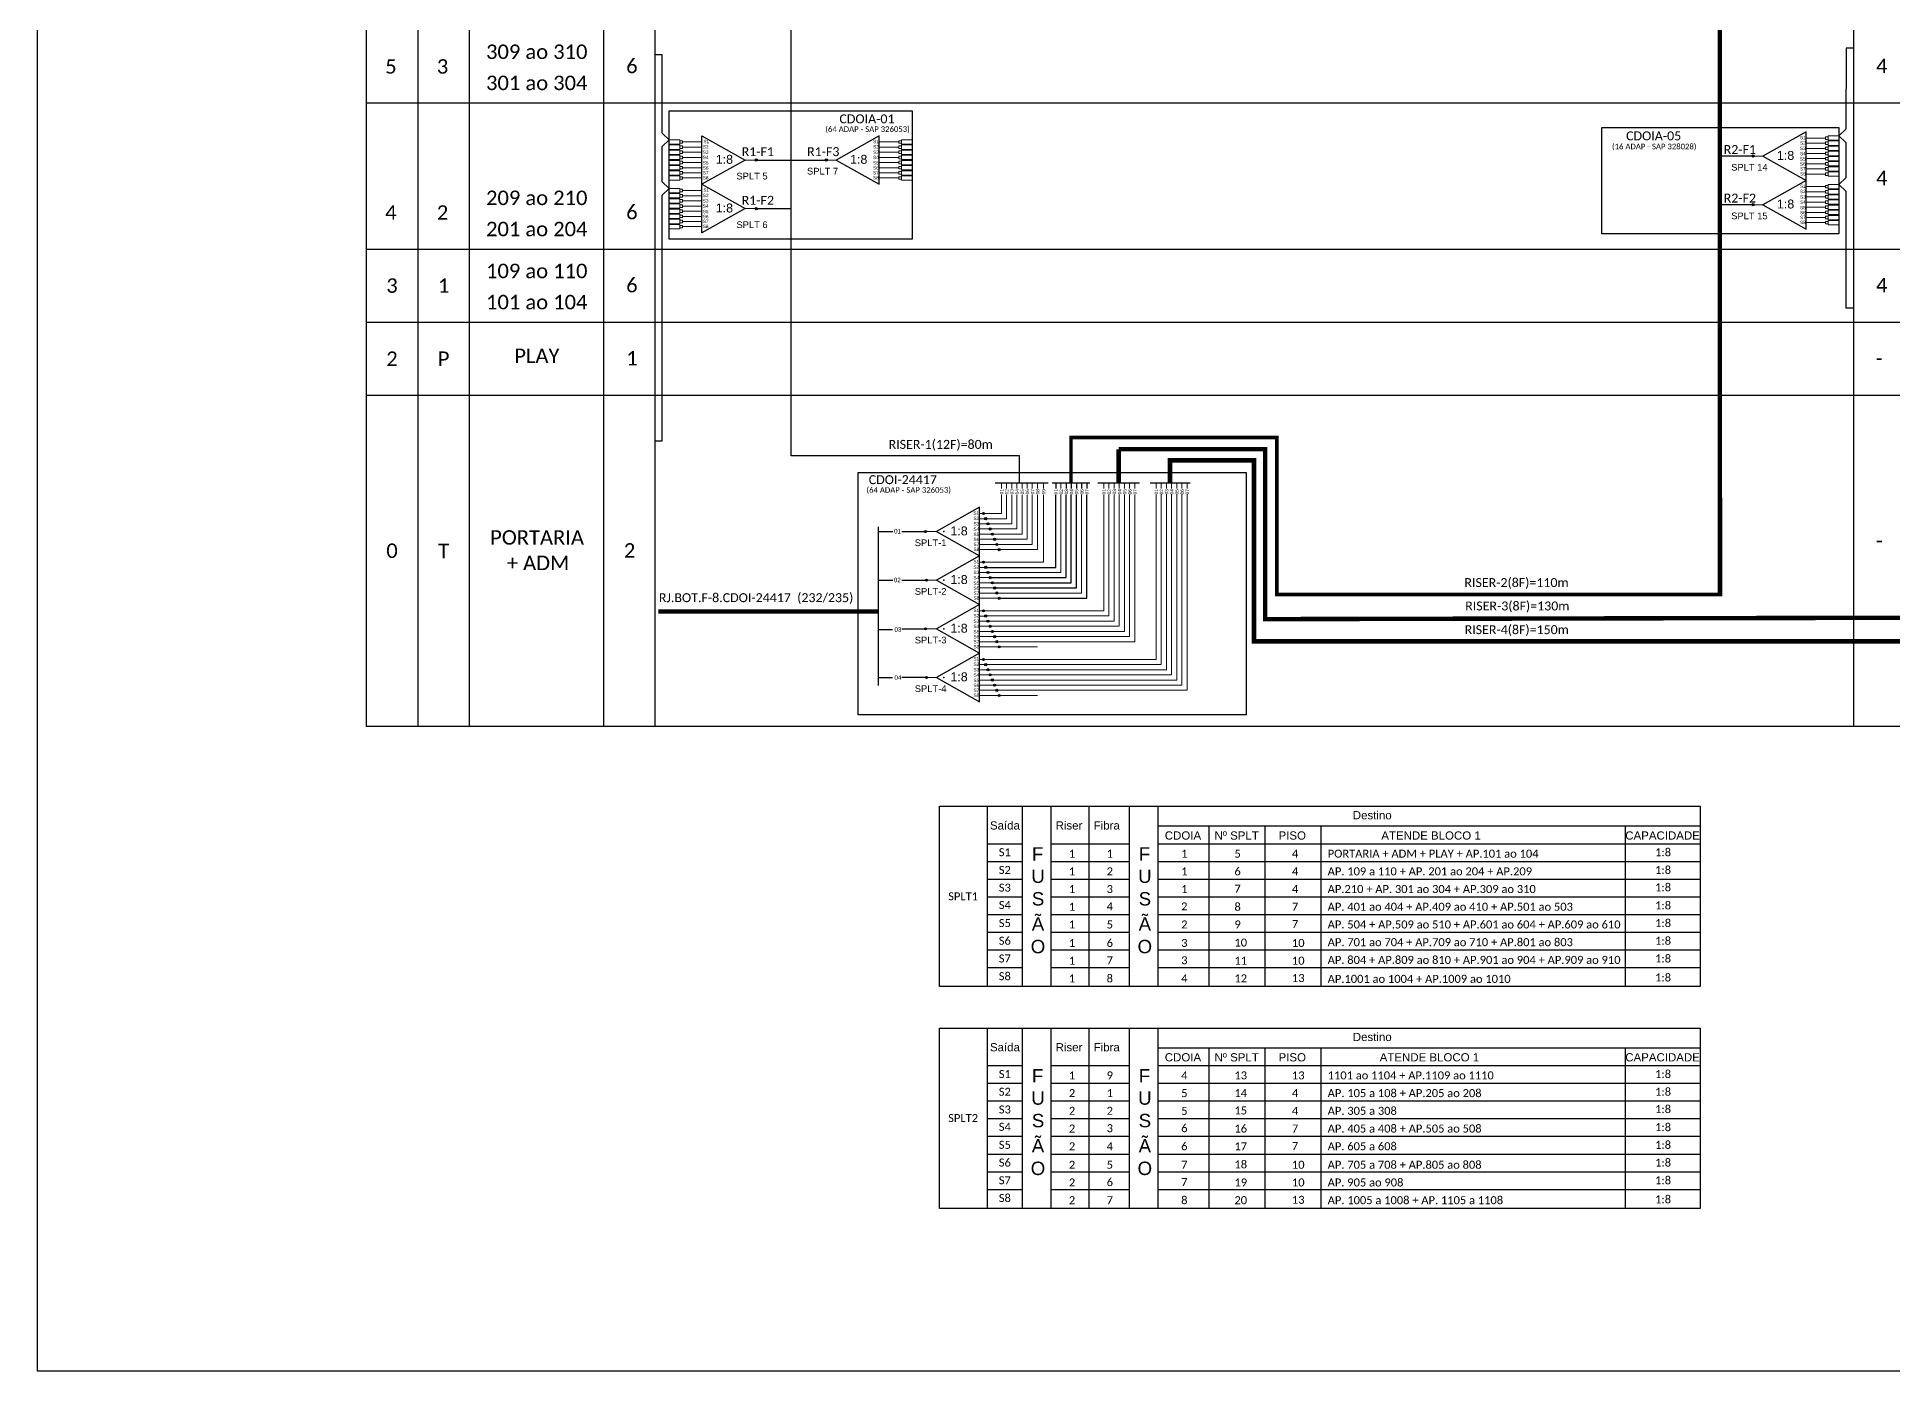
# Model space of a CAD drawing. Header units: metres. Extents: x -1286 to 542, y -500 to 95.
# Drawn here: x -299 to 116.8, y -498.5 to -199.7 of the extents above; entities that cross this region are included whole.
import ezdxf
from ezdxf.enums import TextEntityAlignment as Align

# ---------------------------------------------------------------- set-up
doc = ezdxf.new("R2010")
doc.units = ezdxf.units.M
doc.styles.add('ARIAL', font='arial.ttf')
doc.styles.add('WMF-Calibri0', font='calibri.ttf')
doc.linetypes.add('RESERVA', pattern='A,0.5,-0.15,["RESERVA",Standard,S=0.18,R=0,X=0,Y=-0.1],-1.3', length=1.95)

# ---------------------------------------------------------------- blocks, each defined once
blk = doc.blocks.new('SPLT_1-8_SC-APC')
at = {"color": 1}
blk.add_lwpolyline([(-7.37, -2.1), (-17.04, -7.55), (-7.37, -13), (-7.37, -2.1)], dxfattribs=at)
at = {"color": 3, "lineweight": 0}
for points in [[(-2.99, -3.51), (-7.37, -3.51)], [(-2.41, -3.02), (-2.41, -4)], [(-2.41, -3.02), (0, -3.02)], [(-2.41, -4), (0, -4)], [(-7.37, -4.66), (-2.99, -4.66)], [(-7.37, -5.82), (-2.99, -5.82)], [(-7.37, -6.97), (-2.99, -6.97)], [(-7.37, -8.12), (-2.99, -8.12)], [(-2.41, -4.17), (-2.41, -5.16)], [(-2.41, -4.17), (0, -4.17)], [(-2.41, -5.16), (0, -5.16)], [(-2.41, -5.32), (-2.41, -6.31)], [(-2.41, -5.32), (0, -5.32)], [(-2.41, -6.31), (0, -6.31)], [(-2.41, -6.48), (-2.41, -7.46)], [(-2.41, -6.48), (0, -6.48)], [(-2.41, -7.46), (0, -7.46)], [(-2.41, -7.63), (-2.41, -8.62)], [(-2.41, -7.63), (0, -7.63)], [(-7.37, -9.28), (-2.99, -9.28)], [(-7.37, -10.43), (-2.99, -10.43)], [(-7.37, -11.58), (-2.99, -11.58)], [(-2.41, -8.62), (0, -8.62)], [(-2.41, -8.78), (-2.41, -9.77)], [(-2.41, -8.78), (0, -8.78)], [(-2.41, -9.77), (0, -9.77)], [(-2.41, -9.94), (-2.41, -10.92)], [(-2.41, -9.94), (0, -9.94)], [(-2.41, -10.92), (0, -10.92)], [(-2.41, -11.09), (-2.41, -12.08)], [(-2.41, -11.09), (0, -11.09)], [(-2.41, -12.08), (0, -12.08)]]:
    blk.add_lwpolyline(points, dxfattribs=at)
for points in [[(-2.99, -3.22), (-2.41, -3.22), (-2.41, -3.8), (-2.99, -3.8)], [(-2.99, -4.38), (-2.41, -4.38), (-2.41, -4.95), (-2.99, -4.95)], [(-2.99, -5.53), (-2.41, -5.53), (-2.41, -6.1), (-2.99, -6.1)], [(-2.99, -6.68), (-2.41, -6.68), (-2.41, -7.26), (-2.99, -7.26)], [(-2.99, -7.84), (-2.41, -7.84), (-2.41, -8.41), (-2.99, -8.41)], [(-2.99, -8.99), (-2.41, -8.99), (-2.41, -9.56), (-2.99, -9.56)], [(-2.99, -10.14), (-2.41, -10.14), (-2.41, -10.72), (-2.99, -10.72)], [(-2.99, -11.3), (-2.41, -11.3), (-2.41, -11.87), (-2.99, -11.87)]]:
    blk.add_lwpolyline(points, close=True, dxfattribs=at)
at = {"color": 1, "lineweight": 0}
blk.add_lwpolyline([(-17.04, -7.55), (-19.26, -7.55)], dxfattribs=at)
at = {"color": 1, "style": 'ARIAL'}
for s, height, p in [('S1', 0.75, (-8.74, -3.78)), ('1:8', 2, (-13.91, -8.4)), ('S2', 0.75, (-8.74, -4.97)), ('S3', 0.75, (-8.74, -6.18)), ('S4', 0.75, (-8.74, -7.36)), ('S5', 0.75, (-8.74, -8.57)), ('S6', 0.75, (-8.74, -9.69)), ('S7', 0.75, (-8.74, -10.78)), ('S8', 0.75, (-8.74, -11.9))]:
    blk.add_text(s, height=height, dxfattribs=at).set_placement(p)
blk = doc.blocks.new('SPLT_1-8_SC-APC_ESQ')
at = {"color": 3, "lineweight": 0}
for points in [[(2.41, -3.02), (0, -3.02)], [(2.41, -4), (0, -4)], [(2.41, -3.02), (2.41, -4)], [(2.99, -3.51), (7.37, -3.51)], [(2.41, -4.17), (0, -4.17)], [(2.41, -5.16), (0, -5.16)], [(2.41, -5.32), (0, -5.32)], [(2.41, -6.31), (0, -6.31)], [(2.41, -6.48), (0, -6.48)], [(2.41, -7.46), (0, -7.46)], [(2.41, -7.63), (0, -7.63)], [(2.41, -4.17), (2.41, -5.16)], [(2.41, -5.32), (2.41, -6.31)], [(2.41, -6.48), (2.41, -7.46)], [(2.41, -7.63), (2.41, -8.62)], [(7.37, -4.66), (2.99, -4.66)], [(7.37, -5.82), (2.99, -5.82)], [(7.37, -6.97), (2.99, -6.97)], [(7.37, -8.12), (2.99, -8.12)], [(2.41, -8.62), (0, -8.62)], [(2.41, -8.78), (0, -8.78)], [(2.41, -9.77), (0, -9.77)], [(2.41, -9.94), (0, -9.94)], [(2.41, -10.92), (0, -10.92)], [(2.41, -11.09), (0, -11.09)], [(2.41, -12.08), (0, -12.08)], [(2.41, -8.78), (2.41, -9.77)], [(2.41, -9.94), (2.41, -10.92)], [(2.41, -11.09), (2.41, -12.08)], [(7.37, -9.28), (2.99, -9.28)], [(7.37, -10.43), (2.99, -10.43)], [(7.37, -11.58), (2.99, -11.58)]]:
    blk.add_lwpolyline(points, dxfattribs=at)
for points in [[(2.99, -3.22), (2.41, -3.22), (2.41, -3.8), (2.99, -3.8)], [(2.99, -4.38), (2.41, -4.38), (2.41, -4.95), (2.99, -4.95)], [(2.99, -5.53), (2.41, -5.53), (2.41, -6.1), (2.99, -6.1)], [(2.99, -6.68), (2.41, -6.68), (2.41, -7.26), (2.99, -7.26)], [(2.99, -7.84), (2.41, -7.84), (2.41, -8.41), (2.99, -8.41)], [(2.99, -8.99), (2.41, -8.99), (2.41, -9.56), (2.99, -9.56)], [(2.99, -10.14), (2.41, -10.14), (2.41, -10.72), (2.99, -10.72)], [(2.99, -11.3), (2.41, -11.3), (2.41, -11.87), (2.99, -11.87)]]:
    blk.add_lwpolyline(points, close=True, dxfattribs=at)
at = {"color": 1}
blk.add_lwpolyline([(7.37, -2.1), (17.04, -7.55), (7.37, -13), (7.37, -2.1)], dxfattribs=at)
at = {"color": 1, "lineweight": 0}
blk.add_lwpolyline([(17.04, -7.55), (19.26, -7.55)], dxfattribs=at)
at = {"color": 1, "style": 'ARIAL'}
for s, height, p in [('S1', 0.75, (7.7, -3.78)), ('S5', 0.75, (7.55, -8.57)), ('S3', 0.75, (7.55, -6.18)), ('S4', 0.75, (7.55, -7.36)), ('S2', 0.75, (7.56, -4.97)), ('1:8', 2, (10.45, -8.4)), ('S6', 0.75, (7.55, -9.69)), ('S7', 0.75, (7.55, -10.78)), ('S8', 0.75, (7.55, -11.9))]:
    blk.add_text(s, height=height, dxfattribs=at).set_placement(p)
blk = doc.blocks.new('SPLT_1-8_DIV_DIR')
h = blk.add_hatch(color=3)
h.dxf.hatch_style = 1
edge = h.paths.add_edge_path()
edge.add_arc((12.77, 4.04), 0.242, 0, 360)
h = blk.add_hatch(color=3)
h.dxf.hatch_style = 1
edge = h.paths.add_edge_path()
edge.add_arc((13.27, 2.88), 0.242, 0, 360)
h = blk.add_hatch(color=3)
h.dxf.hatch_style = 1
edge = h.paths.add_edge_path()
edge.add_arc((13.77, 1.73), 0.242, 0, 360)
h = blk.add_hatch(color=3)
h.dxf.hatch_style = 1
edge = h.paths.add_edge_path()
edge.add_arc((14.27, 0.58), 0.242, 0, 360)
h = blk.add_hatch(color=3)
h.dxf.hatch_style = 1
edge = h.paths.add_edge_path()
edge.add_arc((14.77, -0.58), 0.242, 0, 360)
h = blk.add_hatch(color=3)
h.dxf.hatch_style = 1
edge = h.paths.add_edge_path()
edge.add_arc((15.27, -1.73), 0.242, 0, 360)
h = blk.add_hatch(color=3)
h.dxf.hatch_style = 1
edge = h.paths.add_edge_path()
edge.add_arc((15.77, -2.88), 0.242, 0, 360)
h = blk.add_hatch(color=3)
h.dxf.hatch_style = 1
edge = h.paths.add_edge_path()
edge.add_arc((16.27, -4.04), 0.242, 0, 360)
at = {"color": 1}
blk.add_lwpolyline([(11.89, 5.45), (2.22, 0), (11.89, -5.45), (11.89, 5.45)], dxfattribs=at)
at = {"color": 1, "lineweight": 0}
blk.add_lwpolyline([(2.22, 0), (0, 0)], dxfattribs=at)
at = {"color": 7, "lineweight": 0}
for points in [[(12.77, 4.04), (11.89, 4.04)], [(11.89, 2.88), (13.27, 2.88)], [(11.89, 1.73), (13.77, 1.73)], [(11.89, 0.58), (14.27, 0.58)], [(11.89, -0.58), (14.77, -0.58)], [(11.89, -1.73), (15.27, -1.73)], [(11.89, -2.88), (15.77, -2.88)], [(11.89, -4.04), (16.27, -4.04)]]:
    blk.add_lwpolyline(points, dxfattribs=at)
at = {"color": 3}
for centre in [(12.77, 4.04), (13.27, 2.88), (13.77, 1.73), (14.27, 0.58), (14.77, -0.58), (15.27, -1.73), (15.77, -2.88), (16.27, -4.04)]:
    blk.add_circle(centre, 0.242, dxfattribs=at)
at = {"color": 1, "style": 'ARIAL'}
for s, height, p in [('S1', 0.75, (10.52, 3.77)), ('1:8', 2, (5.35, -0.85)), ('S2', 0.75, (10.52, 2.58)), ('S3', 0.75, (10.52, 1.37)), ('S4', 0.75, (10.52, 0.19)), ('S5', 0.75, (10.52, -1.02)), ('S6', 0.75, (10.52, -2.14)), ('S7', 0.75, (10.52, -3.24)), ('S8', 0.75, (10.52, -4.36))]:
    blk.add_text(s, height=height, dxfattribs=at).set_placement(p)
blk = doc.blocks.new('SPLITTER_')
blk.add_point((0, 0))
at = {"style": 'ARIAL', "flags": 4}
blk.add_attdef('SPLT', (0, -3.26), '', height=1.5, dxfattribs=at)

msp = doc.modelspace()

# ---------------------------------------------------------------- hatches: boundary and pattern name
h = msp.add_hatch(color=3)
h.dxf.hatch_style = 1
edge = h.paths.add_edge_path()
edge.add_arc((-137.92, -227.22), 0.256, 0, 360)
h = msp.add_hatch(color=3)
h.dxf.hatch_style = 1
edge = h.paths.add_edge_path()
edge.add_arc((-122.21, -227.22), 0.256, 0, 360)
h = msp.add_hatch(color=3)
h.dxf.hatch_style = 1
edge = h.paths.add_edge_path()
edge.add_arc((85.47, -226.33), 0.256, 0, 360)
h = msp.add_hatch(color=3)
h.dxf.hatch_style = 1
edge = h.paths.add_edge_path()
edge.add_arc((85.47, -237.23), 0.256, 0, 360)
h = msp.add_hatch(color=3)
h.dxf.hatch_style = 1
edge = h.paths.add_edge_path()
edge.add_arc((-137.92, -238.11), 0.256, 0, 360)
h = msp.add_hatch(color=3)
h.dxf.hatch_style = 1
edge = h.paths.add_edge_path()
edge.add_arc((-99.99, -310.48), 0.242, 0, 360)
h = msp.add_hatch(color=3)
h.dxf.hatch_style = 1
edge = h.paths.add_edge_path()
edge.add_arc((-99.76, -321.38), 0.242, 0, 360)
h = msp.add_hatch(color=3)
h.dxf.hatch_style = 1
edge = h.paths.add_edge_path()
edge.add_arc((-99.99, -332.27), 0.242, 0, 360)
h = msp.add_hatch(color=3)
h.dxf.hatch_style = 1
edge = h.paths.add_edge_path()
edge.add_arc((-99.76, -343.17), 0.242, 0, 360)

# ---------------------------------------------------------------- linework, layer by layer
at = {"color": 9, "linetype": 'RESERVA', "lineweight": 0, "ltscale": 3}
for p, q in [((-83.25, -336.31), (-74.89, -336.31)), ((-83.25, -347.21), (-74.89, -347.21))]:
    msp.add_line(p, q, dxfattribs=at)
for p, q in [((-96.86, -372.03), (73.56, -372.03)), ((-96.86, -412.44), (-96.86, -372.03)), ((-86.2, -372.03), (-86.2, -412.44)), ((-78.32, -372.03), (-78.32, -412.44)), ((-71.84, -412.44), (-71.84, -372.03)), ((-63.39, -372.03), (-63.39, -412.44)), ((-54.38, -372.03), (-54.38, -412.44)), ((-47.9, -372.03), (-47.9, -412.44)), ((73.56, -372.03), (73.56, -412.44)), ((-47.9, -376.44), (73.56, -376.44)), ((-36.49, -376.44), (-36.49, -412.44)), ((-23.92, -376.44), (-23.92, -412.44)), ((-11.37, -376.44), (-11.37, -412.44)), ((56.77, -376.44), (56.77, -412.44)), ((-86.2, -380.41), (-78.32, -380.41)), ((-71.84, -380.41), (-54.38, -380.41)), ((-47.9, -380.41), (73.56, -380.41)), ((-86.2, -384.37), (-78.32, -384.37)), ((-71.84, -384.37), (-54.38, -384.37)), ((-47.9, -384.37), (73.56, -384.37)), ((-86.2, -388.34), (-78.32, -388.34)), ((-71.84, -388.34), (-54.38, -388.34)), ((-47.9, -388.34), (73.56, -388.34)), ((-86.2, -392.31), (-78.32, -392.31)), ((-71.84, -392.31), (-54.38, -392.31)), ((-47.9, -392.31), (73.56, -392.31)), ((-86.2, -396.28), (-78.32, -396.28)), ((-71.84, -396.28), (-54.38, -396.28)), ((-47.9, -396.28), (73.56, -396.28)), ((-86.2, -400.25), (-78.32, -400.25)), ((-71.84, -400.25), (-54.38, -400.25)), ((-47.9, -400.25), (73.56, -400.25)), ((-86.2, -404.22), (-78.32, -404.22)), ((-71.84, -404.22), (-54.38, -404.22)), ((-47.9, -404.22), (73.56, -404.22)), ((-86.2, -408.18), (-78.32, -408.18)), ((-71.84, -408.18), (-54.38, -408.18)), ((-47.9, -408.18), (73.56, -408.18)), ((73.56, -412.44), (-96.86, -412.44)), ((-96.86, -421.72), (73.56, -421.72)), ((-96.86, -462.14), (-96.86, -421.72)), ((-86.2, -421.72), (-86.2, -462.14)), ((-78.32, -421.72), (-78.32, -462.14)), ((-71.84, -462.14), (-71.84, -421.72)), ((-63.39, -421.72), (-63.39, -462.14)), ((-54.38, -421.72), (-54.38, -462.14)), ((-47.9, -421.72), (-47.9, -462.14)), ((73.56, -421.72), (73.56, -462.14)), ((-47.9, -426.13), (73.56, -426.13)), ((-36.49, -426.13), (-36.49, -462.14)), ((-23.92, -426.13), (-23.92, -462.14)), ((-11.37, -426.13), (-11.37, -462.14)), ((56.77, -426.13), (56.77, -462.14)), ((-86.2, -430.1), (-78.32, -430.1)), ((-71.84, -430.1), (-54.38, -430.1)), ((-47.9, -430.1), (73.56, -430.1)), ((-86.2, -434.07), (-78.32, -434.07)), ((-71.84, -434.07), (-54.38, -434.07)), ((-47.9, -434.07), (73.56, -434.07)), ((-86.2, -438.04), (-78.32, -438.04)), ((-71.84, -438.04), (-54.38, -438.04)), ((-47.9, -438.04), (73.56, -438.04)), ((-86.2, -442.01), (-78.32, -442.01)), ((-71.84, -442.01), (-54.38, -442.01)), ((-47.9, -442.01), (73.56, -442.01)), ((-86.2, -445.98), (-78.32, -445.98)), ((-71.84, -445.98), (-54.38, -445.98)), ((-47.9, -445.98), (73.56, -445.98)), ((-86.2, -449.95), (-78.32, -449.95)), ((-71.84, -449.95), (-54.38, -449.95)), ((-47.9, -449.95), (73.56, -449.95)), ((-86.2, -453.91), (-78.32, -453.91)), ((-71.84, -453.91), (-54.38, -453.91)), ((-47.9, -453.91), (73.56, -453.91)), ((-86.2, -457.88), (-78.32, -457.88)), ((-71.84, -457.88), (-54.38, -457.88)), ((-47.9, -457.88), (73.56, -457.88)), ((73.56, -462.14), (-96.86, -462.14))]:
    msp.add_line(p, q)
msp.add_lwpolyline([(-299.04, -498.54), (541.96, -498.54), (541.96, 95.46), (-299.04, 95.46)], close=True)
for points in [[(-225.31, -14.35), (-225.31, -354.11)], [(-202.17, -354.11), (-202.17, -14.35)], [(-160.58, -354.11), (-160.58, -14.35)], [(107.93, -14.35), (107.93, -354.11)], [(-213.74, -22.57), (-213.74, -354.11)], [(-172.15, -22.57), (-172.15, -354.11)], [(-225.31, -214.43), (149.52, -214.43)], [(-225.31, -247.18), (149.52, -247.18)], [(-225.31, -263.55), (149.52, -263.55)], [(-225.31, -279.92), (149.52, -279.92)], [(-225.31, -354.11), (149.52, -354.11)]]:
    msp.add_lwpolyline(points)
at = {"color": 5}
for points in [[(-78.94, -299.53), (-78.94, -293.52), (-130.08, -293.52), (-130.08, -31.44)], [(-84.34, -299.53), (-73.55, -299.53), (-72.48, -299.53)], [(-110.49, -343.17), (-107.41, -343.17)], [(-99.76, -343.17), (-105.26, -343.17)]]:
    msp.add_lwpolyline(points, dxfattribs=at)
at = {"color": 6}
msp.add_lwpolyline([(-67.39, -299.54, 0.8, 0.8, 0), (-67.39, -289.39, 0.8, 0.8, 0), (-21.24, -289.39, 0.8, 0.8, 0), (-21.24, -324.57, 0.8, 0.8, 0), (-21.24, -324.57, 0.8, 0.8, 0), (-21.24, -324.57, 0.8, 0.8, 0), (78.03, -324.57, 1, 1, 0), (77.98, -42.77, 1, 1, 0)], format="xyseb", dxfattribs=at)
at = {"color": 3}
for points in [[(-160.67, -290.17), (-159.02, -290.17), (-159.01, -235.09), (-157.44, -233.59), (-159.01, -232.08), (-159.01, -224.19), (-157.44, -222.69), (-159.01, -221.18), (-159.01, -203.68), (-160.66, -203.68)], [(107.93, -202.14), (106.28, -202.14), (106.27, -220.3), (104.7, -221.81), (106.27, -223.31), (106.27, -231.2), (104.7, -232.7), (106.27, -234.21), (106.27, -260.35), (107.92, -260.35)], [(-110.49, -310.47), (-107.33, -310.47)], [(-105.25, -310.48), (-99.99, -310.48)], [(-105.25, -332.27), (-99.99, -332.27)]]:
    msp.add_lwpolyline(points, dxfattribs=at)
at = {"color": 1}
for points in [[(-157.44, -216.17), (-102.95, -216.17), (-102.95, -244.98), (-157.44, -244.98)], [(51.57, -219.91), (104.7, -219.91), (104.7, -243.8), (51.57, -243.8)], [(-115.09, -297.24), (-28.1, -297.24), (-28.1, -351.57), (-115.09, -351.57)]]:
    msp.add_lwpolyline(points, close=True, dxfattribs=at)
at = {"color": 5, "linetype": 'Continuous', "ltscale": 4}
for points in [[(-137.92, -227.22), (-122.24, -227.22)], [(-137.92, -238.11), (-130.08, -238.11)]]:
    msp.add_lwpolyline(points, dxfattribs=at)
at = {"color": 6}
for points in [[(85.44, -226.33), (77.6, -226.33)], [(85.44, -237.23), (77.6, -237.23)], [(-83.25, -325.41), (-63.85, -325.41), (-63.85, -302.25)], [(-71.61, -299.54), (-63.17, -299.54)]]:
    msp.add_lwpolyline(points, dxfattribs=at)
at = {"color": 4, "const_width": 1}
for points in [[(194.74, -329.62), (194.74, -329.62), (-23.86, -330.1), (-23.86, -292.03), (-56.71, -292.03)], [(-56.71, -299.54), (-56.71, -292.03), (-56.71, -292.03)]]:
    msp.add_lwpolyline(points, dxfattribs=at)
at = {"color": 41, "const_width": 1}
msp.add_lwpolyline([(-45.19, -299.54), (-45.19, -294.52), (-26.37, -294.52), (-26.37, -335.07), (408.57, -335.07)], dxfattribs=at)
at = {"color": 41, "lineweight": 0}
for points in [[(-48.32, -302.22), (-48.32, -339.14), (-86.75, -339.14)], [(-86.25, -340.29), (-47.17, -340.29), (-47.17, -302.18)], [(-85.75, -341.44), (-46.01, -341.44), (-46.01, -302.19)], [(-85.25, -342.59), (-44.85, -342.6), (-44.85, -302.18)], [(-84.75, -343.75), (-43.7, -343.75), (-43.7, -302.18)], [(-84.25, -344.9), (-42.54, -344.9), (-42.54, -302.19)], [(-83.75, -346.05), (-41.38, -346.05), (-41.38, -302.18)], [(-48.32, -299.54), (-48.32, -300.86)], [(-47.17, -299.54), (-47.17, -300.83)], [(-46.01, -299.54), (-46.01, -300.83)], [(-44.85, -299.54), (-44.85, -300.83)], [(-43.7, -299.54), (-43.7, -300.83)], [(-42.54, -299.54), (-42.54, -300.83)], [(-41.38, -299.54), (-41.38, -300.83)]]:
    msp.add_lwpolyline(points, dxfattribs=at)
at = {"color": 4, "lineweight": 0}
for points in [[(-60.03, -302.25), (-60.03, -328.24), (-86.75, -328.24)], [(-86.25, -329.39), (-58.87, -329.39), (-58.87, -302.22)], [(-85.75, -330.55), (-57.71, -330.55), (-57.71, -302.22)], [(-85.25, -331.7), (-56.56, -331.7), (-56.56, -302.22)], [(-84.75, -332.85), (-55.4, -332.85), (-55.4, -302.22)], [(-84.25, -334), (-54.24, -334), (-54.24, -302.22)], [(-83.75, -335.16), (-53.09, -335.16), (-53.09, -302.22)], [(-60.03, -299.54), (-60.03, -300.86)], [(-58.87, -299.54), (-58.87, -300.83)], [(-57.71, -299.54), (-57.71, -300.83)], [(-56.56, -299.54), (-56.56, -300.83)], [(-55.4, -299.54), (-55.4, -300.83)], [(-54.24, -299.54), (-54.24, -300.83)], [(-53.09, -299.54), (-53.09, -300.83)]]:
    msp.add_lwpolyline(points, dxfattribs=at)
at = {"color": 5, "lineweight": 0}
for points in [[(-82.99, -302.28), (-82.99, -306.45), (-86.75, -306.45)], [(-86.75, -317.34), (-73.55, -317.33), (-73.55, -302.28)], [(-86.25, -307.6), (-81.83, -307.6), (-81.83, -302.24)], [(-85.75, -308.75), (-80.67, -308.75), (-80.67, -302.25)], [(-85.25, -309.9), (-79.52, -309.9), (-79.52, -302.24)], [(-84.75, -311.06), (-78.36, -311.06), (-78.36, -302.24)], [(-84.25, -312.21), (-77.2, -312.21), (-77.2, -302.24)], [(-83.75, -313.36), (-76.05, -313.36), (-76.05, -302.24)], [(-83.25, -314.52), (-74.89, -314.52), (-74.89, -302.24)], [(-82.99, -299.53), (-82.99, -300.85)], [(-81.83, -299.53), (-81.83, -300.82)], [(-80.67, -299.53), (-80.67, -300.82)], [(-79.52, -299.53), (-79.52, -300.82)], [(-78.36, -299.53), (-78.36, -300.82)], [(-77.2, -299.53), (-77.2, -300.82)], [(-76.05, -299.53), (-76.05, -300.82)], [(-74.89, -299.53), (-74.89, -300.82)], [(-73.55, -299.53), (-73.55, -300.85)]]:
    msp.add_lwpolyline(points, dxfattribs=at)
at = {"color": 6, "linetype": 'Continuous', "ltscale": 4}
for points in [[(-86.25, -318.5), (-70.79, -318.5), (-70.79, -302.25)], [(-85.25, -320.8), (-68.48, -320.8), (-68.48, -302.25)], [(-84.75, -321.95), (-67.32, -321.95), (-67.32, -302.25)], [(-84.25, -323.11), (-66.17, -323.11), (-66.17, -302.25)], [(-70.79, -299.54), (-70.79, -300.83)], [(-68.48, -299.54), (-68.48, -300.83)], [(-67.32, -299.54), (-67.32, -300.83)], [(-66.17, -299.54), (-66.17, -300.83)], [(-63.85, -299.54), (-63.85, -300.83)]]:
    msp.add_lwpolyline(points, dxfattribs=at)
at = {"color": 6, "linetype": 'Continuous', "lineweight": 0}
for points in [[(-85.75, -319.65), (-69.64, -319.65), (-69.64, -302.26)], [(-83.75, -324.26), (-65.01, -324.26), (-65.01, -302.25)], [(-69.64, -299.54), (-69.64, -300.83)]]:
    msp.add_lwpolyline(points, dxfattribs=at)
at = {"color": 6, "linetype": 'Continuous'}
msp.add_lwpolyline([(-65.01, -299.54), (-65.01, -300.83)], dxfattribs=at)
at = {"color": 4}
msp.add_lwpolyline([(-61.38, -299.54), (-52.04, -299.54)], dxfattribs=at)
at = {"color": 41}
msp.add_lwpolyline([(-49.67, -299.54), (-40.71, -299.54)], dxfattribs=at)
at = {"color": 1}
msp.add_lwpolyline([(-110.49, -345), (-110.49, -309.41)], dxfattribs=at)
at = {"color": 2}
for points in [[(-110.49, -321.37), (-107.33, -321.37)], [(-105.25, -321.38), (-99.76, -321.38)]]:
    msp.add_lwpolyline(points, dxfattribs=at)
at = {"color": 1, "const_width": 1}
msp.add_lwpolyline([(-159.83, -328.37), (-110.49, -328.37)], dxfattribs=at)
at = {"color": 7}
msp.add_lwpolyline([(-110.49, -332.4), (-107.41, -332.4)], dxfattribs=at)
at = {"color": 3}
for centre, radius in [((-137.92, -227.22), 0.256), ((-122.21, -227.22), 0.256), ((85.47, -226.33), 0.256), ((85.47, -237.23), 0.256), ((-137.92, -238.11), 0.256), ((-99.99, -310.48), 0.242), ((-99.76, -321.38), 0.242), ((-99.99, -332.27), 0.242), ((-99.76, -343.17), 0.242)]:
    msp.add_circle(centre, radius, dxfattribs=at)

# ---------------------------------------------------------------- block references
for name, p in [('SPLT_1-8_SC-APC_ESQ', (-157.44, -219.67)), ('SPLT_1-8_SC-APC_ESQ', (-157.44, -230.57)), ('SPLT_1-8_DIV_DIR', (-99.76, -310.48)), ('SPLT_1-8_DIV_DIR', (-99.76, -321.38)), ('SPLT_1-8_DIV_DIR', (-99.76, -332.28)), ('SPLT_1-8_DIV_DIR', (-99.76, -343.17))]:
    msp.add_blockref(name, p)
for p in [(-102.98, -219.67), (104.7, -218.79), (104.7, -229.68)]:
    msp.add_blockref('SPLT_1-8_SC-APC', p, dxfattribs=at)
ref = msp.add_blockref('SPLITTER_', (-95.86, -310.48), dxfattribs=dict(xscale=-1))
ref.add_attrib('SPLT', 'SPLT-1', (-102.39, -313.74), dxfattribs={"height": 1.5, "style": 'ARIAL'})
ref = msp.add_blockref('SPLITTER_', (-95.86, -321.38), dxfattribs=dict(xscale=-1))
ref.add_attrib('SPLT', 'SPLT-2', (-102.39, -324.64), dxfattribs={"height": 1.5, "style": 'ARIAL'})
ref = msp.add_blockref('SPLITTER_', (-95.86, -332.28), dxfattribs=dict(xscale=-1))
ref.add_attrib('SPLT', 'SPLT-3', (-102.39, -335.54), dxfattribs={"height": 1.5, "style": 'ARIAL'})
ref = msp.add_blockref('SPLITTER_', (-95.86, -343.17), dxfattribs=dict(xscale=-1))
ref.add_attrib('SPLT', 'SPLT-4', (-102.39, -346.43), dxfattribs={"height": 1.5, "style": 'ARIAL'})

# ---------------------------------------------------------------- texts
at = {"color": 7}
for s, height, style, p in [('309 ao 310', 3.24, 'WMF-Calibri0', (-198.45, -204.58)), ('301 ao 304', 3.24, 'WMF-Calibri0', (-198.45, -211.56)), ('SPLT 14', 1.5, 'ARIAL', (80.55, -229.6)), ('SPLT 5', 1.5, 'ARIAL', (-142.35, -231.58)), ('SPLT 7', 1.5, 'ARIAL', (-126.54, -230.47)), ('209 ao 210', 3.24, 'WMF-Calibri0', (-198.45, -237.32)), ('201 ao 204', 3.24, 'WMF-Calibri0', (-198.45, -244.3)), ('SPLT 6', 1.5, 'ARIAL', (-142.35, -242.47)), ('SPLT 15', 1.5, 'ARIAL', (80.55, -240.49)), ('109 ao 110', 3.24, 'WMF-Calibri0', (-198.45, -253.7)), ('101 ao 104', 3.24, 'WMF-Calibri0', (-198.45, -260.68)), ('PLAY', 3.24, 'WMF-Calibri0', (-192.12, -272.71)), ('PORTARIA', 3.24, 'WMF-Calibri0', (-197.52, -313.41)), ('+ ADM', 3.24, 'WMF-Calibri0', (-193.8, -319.12)), ('1', 1.79, 'WMF-Calibri0', (-67.85, -383.54)), ('1', 1.79, 'WMF-Calibri0', (-59.39, -383.54)), ('1', 1.79, 'WMF-Calibri0', (-42.69, -383.54)), ('5', 1.79, 'WMF-Calibri0', (-30.76, -383.54)), ('4', 1.79, 'WMF-Calibri0', (-17.88, -383.54)), ('PORTARIA + ADM + PLAY + AP.101 ao 104 ', 1.7927, 'WMF-Calibri0', (-9.87, -383.54)), ('1', 1.79, 'WMF-Calibri0', (-67.85, -387.51)), ('2', 1.79, 'WMF-Calibri0', (-59.39, -387.51)), ('1', 1.79, 'WMF-Calibri0', (-42.69, -387.51)), ('6', 1.79, 'WMF-Calibri0', (-30.76, -387.51)), ('4', 1.79, 'WMF-Calibri0', (-17.88, -387.51)), ('AP. 109 a 110 + AP. 201 ao 204 + AP.209', 1.7927, 'WMF-Calibri0', (-9.87, -387.51)), ('1', 1.79, 'WMF-Calibri0', (-67.85, -391.47)), ('3', 1.79, 'WMF-Calibri0', (-59.39, -391.47)), ('1', 1.79, 'WMF-Calibri0', (-42.69, -391.47)), ('7', 1.79, 'WMF-Calibri0', (-30.76, -391.4)), ('4', 1.79, 'WMF-Calibri0', (-17.88, -391.47)), ('AP.210 + AP. 301 ao 304 + AP.309 ao 310', 1.7927, 'WMF-Calibri0', (-9.87, -391.47)), ('1', 1.79, 'WMF-Calibri0', (-67.85, -395.44)), ('4', 1.79, 'WMF-Calibri0', (-59.39, -395.36)), ('2', 1.79, 'WMF-Calibri0', (-42.69, -395.36)), ('8', 1.79, 'WMF-Calibri0', (-30.76, -395.44)), ('7', 1.79, 'WMF-Calibri0', (-17.88, -395.44)), ('AP. 401 ao 404 + AP.409 ao 410 + AP.501 ao 503', 1.7927, 'WMF-Calibri0', (-9.87, -395.44)), ('1', 1.79, 'WMF-Calibri0', (-67.85, -399.41)), ('5', 1.79, 'WMF-Calibri0', (-59.39, -399.41)), ('2', 1.79, 'WMF-Calibri0', (-42.69, -399.41)), ('9', 1.79, 'WMF-Calibri0', (-30.76, -399.41)), ('7', 1.79, 'WMF-Calibri0', (-17.88, -399.33)), ('AP. 504 + AP.509 ao 510 + AP.601 ao 604 + AP.609 ao 610', 1.7927, 'WMF-Calibri0', (-9.87, -399.41)), ('1', 1.79, 'WMF-Calibri0', (-67.85, -403.55)), ('6', 1.79, 'WMF-Calibri0', (-59.39, -403.55)), ('3', 1.79, 'WMF-Calibri0', (-42.69, -403.55)), ('10', 1.793, 'WMF-Calibri0', (-30.76, -403.47)), ('10', 1.793, 'WMF-Calibri0', (-17.88, -403.55)), ('AP. 701 ao 704 + AP.709 ao 710 + AP.801 ao 803', 1.7927, 'WMF-Calibri0', (-9.87, -403.38)), ('1', 1.79, 'WMF-Calibri0', (-67.85, -407.52)), ('7', 1.79, 'WMF-Calibri0', (-59.39, -407.44)), ('3', 1.79, 'WMF-Calibri0', (-42.69, -407.44)), ('11', 1.793, 'WMF-Calibri0', (-30.76, -407.52)), ('10', 1.793, 'WMF-Calibri0', (-17.88, -407.52)), ('AP. 804 + AP.809 ao 810 + AP.901 ao 904 + AP.909 ao 910', 1.7927, 'WMF-Calibri0', (-9.87, -407.35)), ('1', 1.79, 'WMF-Calibri0', (-67.85, -411.49)), ('8', 1.79, 'WMF-Calibri0', (-59.39, -411.49)), ('4', 1.79, 'WMF-Calibri0', (-42.69, -411.49)), ('12', 1.793, 'WMF-Calibri0', (-30.76, -411.49)), ('13', 1.793, 'WMF-Calibri0', (-17.88, -411.41)), ('AP.1001 ao 1004 + AP.1009 ao 1010 ', 1.7927, 'WMF-Calibri0', (-9.87, -411.6)), ('1', 1.79, 'WMF-Calibri0', (-67.85, -433.23)), ('9', 1.79, 'WMF-Calibri0', (-59.39, -433.23)), ('4', 1.79, 'WMF-Calibri0', (-42.69, -433.23)), ('13', 1.793, 'WMF-Calibri0', (-30.76, -433.23)), ('13', 1.793, 'WMF-Calibri0', (-17.88, -433.23)), ('1101 ao 1104 + AP.1109 ao 1110', 1.7927, 'WMF-Calibri0', (-9.87, -433.23)), ('2', 1.79, 'WMF-Calibri0', (-67.85, -437.2)), ('1', 1.79, 'WMF-Calibri0', (-59.39, -437.2)), ('5', 1.79, 'WMF-Calibri0', (-42.69, -437.2)), ('14', 1.793, 'WMF-Calibri0', (-30.76, -437.2)), ('4', 1.79, 'WMF-Calibri0', (-17.88, -437.2)), ('AP. 105 a 108 + AP.205 ao 208', 1.7927, 'WMF-Calibri0', (-9.87, -437.2)), ('2', 1.79, 'WMF-Calibri0', (-67.85, -441.17)), ('2', 1.79, 'WMF-Calibri0', (-59.39, -441.17)), ('5', 1.79, 'WMF-Calibri0', (-42.69, -441.17)), ('15', 1.793, 'WMF-Calibri0', (-30.76, -441.09)), ('4', 1.79, 'WMF-Calibri0', (-17.88, -441.17)), ('AP. 305 a 308', 1.7927, 'WMF-Calibri0', (-9.87, -441.17)), ('2', 1.79, 'WMF-Calibri0', (-67.85, -445.14)), ('3', 1.79, 'WMF-Calibri0', (-59.39, -445.06)), ('6', 1.79, 'WMF-Calibri0', (-42.69, -445.06)), ('16', 1.793, 'WMF-Calibri0', (-30.76, -445.14)), ('7', 1.79, 'WMF-Calibri0', (-17.88, -445.14)), ('AP. 405 a 408 + AP.505 ao 508', 1.7927, 'WMF-Calibri0', (-9.87, -445.14)), ('2', 1.79, 'WMF-Calibri0', (-67.85, -449.11)), ('4', 1.79, 'WMF-Calibri0', (-59.39, -449.11)), ('6', 1.79, 'WMF-Calibri0', (-42.69, -449.11)), ('17', 1.793, 'WMF-Calibri0', (-30.76, -449.11)), ('7', 1.79, 'WMF-Calibri0', (-17.88, -449.03)), ('AP. 605 a 608', 1.7927, 'WMF-Calibri0', (-9.87, -449.11)), ('2', 1.79, 'WMF-Calibri0', (-67.85, -453.25)), ('5', 1.79, 'WMF-Calibri0', (-59.39, -453.25)), ('7', 1.79, 'WMF-Calibri0', (-42.69, -453.25)), ('18', 1.793, 'WMF-Calibri0', (-30.76, -453.17)), ('10', 1.793, 'WMF-Calibri0', (-17.88, -453.25)), ('AP. 705 a 708 + AP.805 ao 808', 1.7927, 'WMF-Calibri0', (-9.87, -453.25)), ('2', 1.79, 'WMF-Calibri0', (-67.85, -457.22)), ('6', 1.79, 'WMF-Calibri0', (-59.39, -457.14)), ('7', 1.79, 'WMF-Calibri0', (-42.69, -457.14)), ('19', 1.793, 'WMF-Calibri0', (-30.76, -457.22)), ('10', 1.793, 'WMF-Calibri0', (-17.88, -457.22)), ('AP. 905 ao 908', 1.7927, 'WMF-Calibri0', (-9.87, -457.22)), ('2', 1.79, 'WMF-Calibri0', (-67.85, -461.19)), ('7', 1.79, 'WMF-Calibri0', (-59.39, -461.19)), ('8', 1.79, 'WMF-Calibri0', (-42.69, -461.19)), ('20', 1.793, 'WMF-Calibri0', (-30.76, -461.19)), ('13', 1.793, 'WMF-Calibri0', (-17.88, -461.11)), ('AP. 1005 a 1008 + AP. 1105 a 1108', 1.7927, 'WMF-Calibri0', (-9.87, -461.19))]:
    msp.add_text(s, height=height, dxfattribs=dict(at, style=style)).set_placement(p)
at = {"color": 1, "style": 'WMF-Calibri0'}
for s, p in [('(64 ADAP - SAP 326053)', (-112.97, -220.93)), ('(16 ADAP - SAP 328028)', (63.31, -224.82)), ('(64 ADAP - SAP 326053)', (-103.75, -301.78))]:
    msp.add_text(s, height=1.25, dxfattribs=at).set_placement(p, align=Align.CENTER)
for s, p in [('CDOIA-01', (-119.27, -219)), ('CDOIA-05', (57, -222.81)), ('CDOI-24417', (-112.7, -299.85)), ('RJ.BOT.F-8.CDOI-24417  (232/235)', (-159.72, -326.29))]:
    msp.add_text(s, height=2, dxfattribs=at).set_placement(p)
at = {"color": 5, "style": 'WMF-Calibri0'}
for s, p in [('R1-F1', (-141.17, -226.35)), ('R1-F3', (-126.51, -226.35)), ('R1-F2', (-141.17, -237.25)), ('RISER-1(12F)=80m', (-108.25, -291.94))]:
    msp.add_text(s, height=2, dxfattribs=at).set_placement(p)
at = {"color": 6, "style": 'WMF-Calibri0'}
for s, p in [('R2-F1', (78.87, -225.86)), ('R2-F2', (78.87, -236.75)), ('RISER-2(8F)=110m', (20.77, -322.91))]:
    msp.add_text(s, height=2, dxfattribs=at).set_placement(p)
at = {"style": 'ARIAL'}
for s, p in [('01', (-82.93, -301.56)), ('02', (-81.78, -301.56)), ('03', (-80.62, -301.56)), ('04', (-79.46, -301.56)), ('05', (-78.31, -301.56)), ('06', (-77.15, -301.56)), ('07', (-75.99, -301.56)), ('08', (-74.84, -301.56)), ('09', (-73.49, -301.56)), ('01', (-70.74, -301.57)), ('02', (-69.58, -301.57)), ('03', (-68.42, -301.57)), ('04', (-67.27, -301.57)), ('05', (-66.11, -301.57)), ('06', (-64.95, -301.57)), ('07', (-63.8, -301.57)), ('01', (-59.97, -301.57)), ('02', (-58.82, -301.57)), ('03', (-57.66, -301.57)), ('04', (-56.5, -301.57)), ('05', (-55.35, -301.57)), ('06', (-54.19, -301.57)), ('07', (-53.03, -301.57)), ('01', (-48.27, -301.57)), ('02', (-47.11, -301.57)), ('03', (-45.95, -301.57)), ('04', (-44.8, -301.57)), ('05', (-43.64, -301.57)), ('06', (-42.48, -301.57)), ('07', (-41.33, -301.57))]:
    msp.add_text(s, height=0.75, rotation=90, dxfattribs=at).set_placement(p, align=Align.MIDDLE_CENTER)
for s, height, p in [('01', 1, (-106.24, -310.42)), ('02', 1, (-106.31, -321.32)), ('03', 1, (-106.16, -332.4)), ('04', 1, (-106.16, -343.17)), ('Destino', 1.84, (0.12, -374.03)), ('Saída', 1.84, (-82.18, -376.32)), ('Riser', 1.84, (-67.83, -376.32)), ('Fibra', 1.84, (-59.37, -376.32)), ('CDOIA', 1.84, (-42.29, -378.58)), ('Nº SPLT', 1.84, (-30.26, -378.58)), ('PISO', 1.84, (-17.8, -378.58)), ('ATENDE BLOCO 1', 1.84, (13.29, -378.58)), ('CAPACIDADE', 1.84, (65.17, -378.58)), ('Destino', 1.84, (0.12, -423.72)), ('Saída', 1.84, (-82.18, -426.02)), ('Riser', 1.84, (-67.83, -426.02)), ('Fibra', 1.84, (-59.37, -426.02)), ('CDOIA', 1.84, (-42.29, -428.28)), ('Nº SPLT', 1.84, (-30.26, -428.28)), ('PISO', 1.84, (-17.8, -428.28)), ('ATENDE BLOCO 1 ', 1.84, (13.29, -428.28)), ('CAPACIDADE', 1.84, (65.17, -428.28))]:
    msp.add_text(s, height=height, dxfattribs=at).set_placement(p, align=Align.MIDDLE_CENTER)
at = {"color": 4, "style": 'WMF-Calibri0'}
msp.add_text('RISER-3(8F)=130m', height=2, dxfattribs=at).set_placement((20.95, -328.15))
at = {"color": 41, "style": 'WMF-Calibri0'}
msp.add_text('RISER-4(8F)=150m', height=2, dxfattribs=at).set_placement((20.82, -333.46))
at = {"linetype": 'Continuous', "style": 'ARIAL'}
for s, p in [('F', (-76.13, -384.21)), ('F', (-52.19, -384.21)), ('U', (-76.28, -389.21)), ('U', (-52.34, -389.21)), ('S', (-76.16, -394.26)), ('S', (-52.22, -394.26)), ('Ã', (-76.17, -399.91)), ('Ã', (-52.23, -399.91)), ('O', (-76.41, -404.96)), ('O', (-52.47, -404.96)), ('F', (-76.13, -433.91)), ('F', (-52.19, -433.91)), ('U', (-76.28, -438.91)), ('U', (-52.34, -438.91)), ('S', (-76.16, -443.96)), ('S', (-52.22, -443.96)), ('Ã', (-76.17, -449.61)), ('Ã', (-52.23, -449.61)), ('O', (-76.41, -454.66)), ('O', (-52.47, -454.66))]:
    msp.add_text(s, height=3, dxfattribs=at).set_placement(p)
at = {"color": 7, "style": 'WMF-Calibri0'}
for tag, flags, p in [('5', 4, (-219.77, -206.25)), ('3', 4, (-208.2, -206.25)), ('6', 4, (-165.77, -206.14)), ('4', 4, (114.3, -206.14)), ('4', 4, (114.3, -231.25)), ('4', 4, (-219.77, -238.99)), ('2', 4, (-208.2, -238.99)), ('6', 4, (-165.77, -238.88)), ('6', 4, (-165.77, -255.25)), ('4', 4, (114.3, -255.25)), ('3', 4, (-219.52, -255.36)), ('1', 4, (-207.95, -255.36)), ('2', 4, (-219.52, -271.74)), ('P', 4, (-207.95, -271.74)), ('1', 4, (-165.77, -271.62)), ('-', 4, (113.71, -271.62)), ('0', 4, (-219.52, -314.77)), ('T', 12, (-207.95, -314.84)), ('2', 4, (-166.29, -314.7)), ('-', 4, (113.72, -312.54))]:
    msp.add_attdef(tag, text='XX', height=3.24, dxfattribs=dict(at, flags=flags)).set_placement(p, align=Align.MIDDLE_CENTER)
at = {"color": 7, "lineweight": 0, "style": 'WMF-Calibri0', "flags": 8}
for tag, p, s in [('S1', (-83.56, -383.22), 'S1'), ('1:8', (63.49, -383.22), '1:8'), ('S2', (-83.56, -387.19), 'S2'), ('1:8', (63.49, -387.19), '1:8'), ('S3', (-83.56, -391.16), 'S3'), ('1:8', (63.49, -391.08), '1:8'), ('SPLT1', (-94.9, -393.1), 'XX'), ('S4', (-83.56, -395.05), 'S4'), ('1:8', (63.49, -395.13), '1:8'), ('S5', (-83.56, -399.1), 'S5'), ('1:8', (63.49, -399.1), '1:8'), ('S6', (-83.56, -403.06), 'S6'), ('1:8', (63.49, -403.06), '1:8'), ('S7', (-83.56, -407.03), 'S7'), ('1:8', (63.49, -407.03), '1:8'), ('S8', (-83.56, -411), 'S8'), ('1:8', (63.49, -411.29), '1:8'), ('S1', (-83.56, -432.92), 'S1'), ('1:8', (63.49, -432.92), '1:8'), ('S2', (-83.56, -436.89), 'S2'), ('1:8', (63.49, -436.89), '1:8'), ('S3', (-83.56, -440.86), 'S3'), ('1:8', (63.49, -440.78), '1:8'), ('SPLT2', (-94.9, -442.79), 'XX'), ('S4', (-83.56, -444.75), 'S4'), ('1:8', (63.49, -444.83), '1:8'), ('S5', (-83.56, -448.79), 'S5'), ('1:8', (63.49, -448.79), '1:8'), ('S6', (-83.56, -452.76), 'S6'), ('1:8', (63.49, -452.76), '1:8'), ('S7', (-83.56, -456.73), 'S7'), ('1:8', (63.49, -456.73), '1:8'), ('S8', (-83.56, -460.7), 'S8'), ('1:8', (63.49, -460.99), '1:8')]:
    msp.add_attdef(tag, p, s, height=1.793, dxfattribs=at)

doc.saveas('drawing.dxf')
